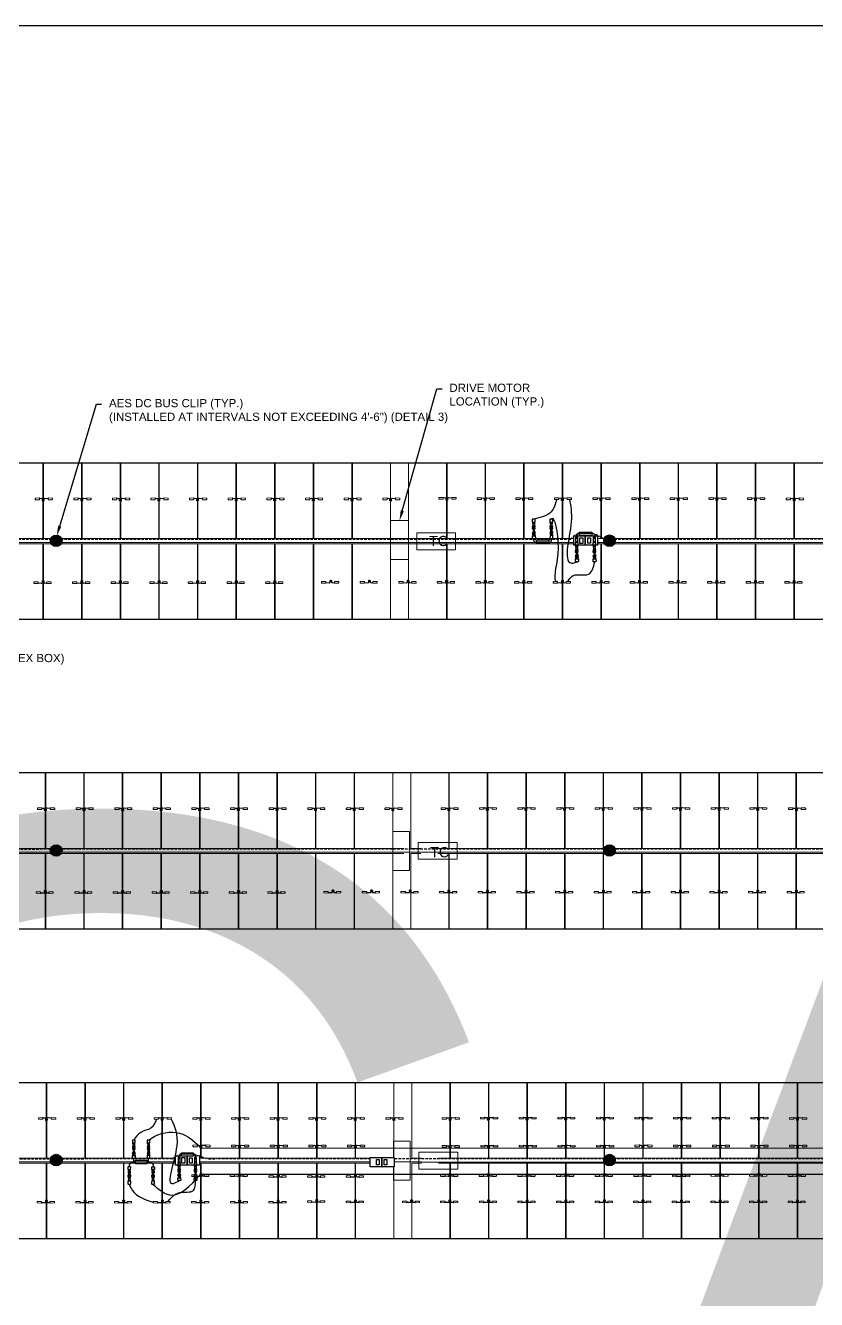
# Model space of a CAD drawing. Header units: feet. Extents: x -327 to 55127, y -2634 to 4121.
# Drawn here: x 92.7 to 169.9, y 70.6 to 194.9 of the extents above; entities that cross this region are included whole.
import ezdxf
from ezdxf import colors
from ezdxf.entities.mleader import LeaderData, LeaderLine
from ezdxf.enums import TextEntityAlignment as Align
from ezdxf.math import Vec2, Vec3

# ---------------------------------------------------------------- set-up
doc = ezdxf.new("R2018")
doc.units = ezdxf.units.FT
doc.header["$MEASUREMENT"] = 0
doc.set_wipeout_variables(frame=1)
doc.linetypes.add('ACAD-x100644055pbs01-civil$0${ Chain Double-Dash }', pattern=[0])
doc.linetypes.add('HIDDEN', pattern=[0.375, 0.25, -0.125])
for name, color, linetype in [('@2x40.5 Tracker LR5', 5, 'Continuous'), ('E-CABL-HARN-NEG', 3, 'Continuous'), ('E-HARN-COMP', 8, 'Continuous'), ('E-TRNK-CABL-NEG', 6, 'HIDDEN'), ('E-TRUNK-CABLE-POS', 6, 'HIDDEN'), ('E-WIRING DETAILS', 7, 'Continuous'), ('G-ANNO-TEXT', 1, 'Continuous'), ('G-TEXT', 7, 'Continuous'), ('PDF_Ediciones', 1, 'Continuous'), ('XREF', 7, 'Continuous')]:
    doc.layers.add(name, color=color, linetype=linetype)
for name, color, linetype, lineweight in [('E-MODULE', 253, 'Continuous', 0), ('E-TRACER-EQMPT', 252, 'Continuous', 0), ('E-TRACKER MOTOR', 252, 'Continuous', 0)]:
    doc.layers.add(name, color=color, linetype=linetype, lineweight=lineweight)
doc.styles.add('NEI-A', font='arial.ttf')
doc.styles.get("Standard").update_dxf_attribs({"font": 'arial.ttf'})

# ---------------------------------------------------------------- blocks, each defined once
blk = doc.blocks.new('CLIP')
blk.add_lwpolyline([(-0.09, 0.1), (0.05, 0.1), (0.05, -0.02), (-0.09, -0.02)], close=True)
at = {"layer": 'PDF_Ediciones', "lineweight": 0}
for points in [[(-0.9, -0.15, -0.414213), (-0.93, -0.12), (-0.93, -0.04, -0.414213), (-0.89, 0), (-0.53, 0, -0.414213), (-0.5, -0.04), (-0.5, -0.12, -0.414213), (-0.53, -0.17), (-0.9, -0.15)], [(0.71, -0.15, 0.414213), (0.75, -0.12), (0.75, -0.04, 0.414213), (0.72, 0), (0.35, 0, 0.414213), (0.32, -0.04), (0.32, -0.12, 0.414213), (0.35, -0.17), (0.71, -0.15)]]:
    blk.add_lwpolyline(points, format="xyb", dxfattribs=at)
at = {"layer": 'XREF', "flags": 128}
blk.add_lwpolyline([(-0.51, -0.1), (-0.18, -0.12, 0.486695), (-0.07, -0.03), (-0.07, 0.11, -0.78238), (0.02, 0.12), (0.02, -0.03, 0.37874), (0.16, -0.11), (0.33, -0.1)], format="xyb", dxfattribs=at)
blk = doc.blocks.new('AES Clamp')
h = blk.add_hatch(color=256)
h.dxf.hatch_style = 1
h.paths.add_polyline_path([(-0.56, 0, 1), (0.56, 0, 1)])
at = {"layer": 'E-WIRING DETAILS'}
blk.add_circle((0, 0), 0.564, dxfattribs=at)
blk = doc.blocks.new('A$C2C7A52CE')
at = {"layer": 'E-HARN-COMP'}
for p, q in [((-0.496, 0.086, 0.079), (-0.494, 0.085, 0.079)), ((-0.496, -0.086, 0.079), (-0.494, -0.085, 0.079))]:
    blk.add_line(p, q, dxfattribs=at)
for points, elevation in [([(-0.634, -0.1), (-0.636, -0.098), (-0.636, 0.098), (-0.634, 0.1), (-0.576, 0.1), (-0.573, 0.097), (-0.573, -0.097), (-0.576, -0.1), (-0.634, -0.1)], -0.033), ([(-0.634, 0.031), (-0.629, 0.031), (-0.629, 0.022), (-0.598, 0.022)], 0.079), ([(-0.573, 0.062), (-0.571, 0.06), (-0.515, 0.06), (-0.512, 0.062)], 0.015), ([(-0.509, -0.1), (-0.512, -0.097), (-0.512, 0.097), (-0.509, 0.1), (-0.496, 0.1), (-0.496, -0.1), (-0.509, -0.1)], -0.033), ([(-0.493, 0.097), (-0.493, 0.093), (-0.491, 0.089), (-0.389, 0.062), (-0.284, 0.075), (-0.281, 0.078), (-0.27, 0.078), (-0.27, -0.078), (-0.281, -0.078), (-0.284, -0.075), (-0.389, -0.062), (-0.491, -0.089), (-0.493, -0.097), (-0.493, 0.097)], -0.033), ([(-0.27, -0.078), (-0.267, -0.075), (-0.267, 0.075), (-0.27, 0.078)], -0.033), ([(-0.267, 0.069), (-0.263, 0.065), (-0.246, 0.065), (-0.246, 0.072), (-0.237, 0.072), (-0.237, 0.065), (-0.222, 0.065), (-0.218, 0.072), (-0.216, 0.072), (-0.212, 0.065), (-0.209, 0.065), (-0.204, 0.072), (-0.203, 0.072)], 0.079), ([(-0.003, -0.087), (-0.006, -0.091), (-0.033, -0.1), (-0.141, -0.1), (-0.198, -0.098), (-0.203, -0.095), (-0.203, 0.094), (-0.198, 0.098), (-0.141, 0.1), (-0.034, 0.1), (-0.006, 0.09), (-0.003, 0.087), (0, 0.059), (0, 0.002), (-0.002, -0.07), (-0.003, -0.087)], -0.024), ([(-0.634, -0.031), (-0.629, -0.031), (-0.629, -0.022), (-0.598, -0.022)], 0.079), ([(-0.573, -0.063), (-0.571, -0.06), (-0.515, -0.06), (-0.512, -0.063)], 0.015), ([(-0.267, -0.069), (-0.263, -0.065), (-0.246, -0.065), (-0.246, -0.072), (-0.237, -0.072), (-0.237, -0.065), (-0.229, -0.065), (-0.225, -0.073), (-0.223, -0.073), (-0.218, -0.065), (-0.215, -0.065), (-0.211, -0.073), (-0.209, -0.073), (-0.205, -0.065), (-0.203, -0.065)], -0.039)]:
    blk.add_lwpolyline(points, dxfattribs=dict(at, elevation=elevation))
for points in [[(-0.59, 0.018), (-0.426, 0.018)], [(-0.426, 0.018), (-0.426, -0.018)], [(-0.59, -0.018), (-0.426, -0.018)]]:
    blk.add_lwpolyline(points, dxfattribs=at)
blk = doc.blocks.new('A$C084F4888')
at = {"layer": 'E-HARN-COMP'}
for p, q in [((0.523, 0.021, 0.006), (0.415, 0.021, 0.006)), ((0.54, 0.017, 0.006), (0.568, 0.017, 0.006)), ((0.523, -0.021, 0.006), (0.415, -0.021, 0.006)), ((0.54, -0.017, 0.006), (0.568, -0.017, 0.006))]:
    blk.add_line(p, q, dxfattribs=at)
for points, elevation in [([(0.196, -0.096), (0.2, -0.092), (0.2, 0.092), (0.196, 0.097), (0.034, 0.098), (0.006, 0.089), (0.003, 0.086), (0.001, 0.071), (0, 0.031), (0, -0.01), (0.001, -0.072), (0.003, -0.086), (0.033, -0.098), (0.196, -0.096)], -0.011), ([(0.2, 0.068), (0.202, 0.064), (0.203, 0.062), (0.203, 0.056), (0.204, 0.056), (0.205, 0.062), (0.205, 0.064), (0.209, 0.072), (0.212, 0.072), (0.216, 0.064), (0.217, 0.056), (0.22, 0.056)], 0.053), ([(0.275, 0.077), (0.275, -0.077), (0.277, -0.074), (0.277, -0.063), (0.282, -0.059), (0.294, -0.059), (0.314, -0.052), (0.322, -0.052), (0.326, -0.054), (0.351, -0.097), (0.353, -0.098), (0.353, 0.098), (0.35, 0.096), (0.326, 0.054), (0.322, 0.052), (0.314, 0.052), (0.294, 0.059), (0.282, 0.059), (0.277, 0.063), (0.277, 0.074), (0.275, 0.077)], 0), ([(0.353, 0.086), (0.366, 0.086)], 0.004), ([(0.466, 0.063), (0.466, 0.065), (0.457, 0.073), (0.45, 0.076), (0.431, 0.076), (0.433, 0.07), (0.373, 0.07), (0.369, 0.075), (0.369, 0.096), (0.366, 0.098), (0.366, -0.098), (0.369, -0.096), (0.369, -0.075), (0.373, -0.07), (0.433, -0.07), (0.431, -0.076), (0.45, -0.076), (0.457, -0.073), (0.466, -0.065), (0.466, -0.063), (0.464, -0.062), (0.373, -0.059), (0.369, -0.055), (0.369, -0.044), (0.371, -0.042), (0.371, 0.042), (0.369, 0.044), (0.369, 0.055), (0.373, 0.059)], 0.027), ([(0.373, 0.059), (0.464, 0.062), (0.466, 0.063)], 0.027), ([(0.2, -0.067), (0.203, -0.072), (0.205, -0.072), (0.209, -0.064), (0.212, -0.064), (0.216, -0.072), (0.218, -0.072), (0.223, -0.064), (0.223, -0.062)], 0.006), ([(0.353, -0.086), (0.366, -0.086)], 0.004)]:
    blk.add_lwpolyline(points, dxfattribs=dict(at, elevation=elevation))
for points in [[(0.266, 0.077), (0.264, 0.074), (0.264, 0.067), (0.259, 0.062), (0.252, 0.062), (0.252, 0.064), (0.227, 0.064), (0.227, 0.062), (0.226, 0.062), (0.222, 0.062), (0.22, 0.06), (0.22, 0.05), (0.221, 0.047), (0.223, 0.045), (0.226, 0.044), (0.26, 0.044), (0.263, 0.045), (0.264, 0.048), (0.264, 0.067)], [(0.371, 0.037), (0.38, 0.037)], [(0.38, -0.042), (0.38, 0.042), (0.381, 0.041), (0.381, -0.041), (0.38, -0.042)], [(0.382, 0.035), (0.385, 0.034), (0.385, -0.034), (0.382, -0.035), (0.382, 0.035), (0.381, 0.039)], [(0.385, 0.029), (0.392, 0.029)], [(0.397, 0.039), (0.396, 0.035), (0.392, 0.034), (0.392, -0.034), (0.396, -0.035), (0.396, 0.035)], [(0.398, 0.042), (0.397, 0.041), (0.397, -0.041), (0.398, -0.042), (0.398, 0.042)], [(0.398, 0.037), (0.403, 0.037)], [(0.403, 0.042), (0.406, 0.041), (0.41, 0.038), (0.41, 0.034), (0.414, 0.032), (0.573, 0.032), (0.574, 0.031), (0.575, 0.024), (0.575, -0.024), (0.575, -0.03), (0.573, -0.032), (0.414, -0.032), (0.41, -0.038), (0.406, -0.041), (0.405, -0.042), (0.403, -0.042), (0.403, 0.042)], [(0.537, 0.024), (0.538, 0.022), (0.538, -0.022), (0.537, -0.024), (0.537, 0.024)], [(0.575, 0.024), (0.57, 0.019), (0.57, -0.019), (0.575, -0.024)], [(0.266, -0.077), (0.264, -0.074), (0.264, -0.067), (0.259, -0.062), (0.252, -0.062), (0.252, -0.064), (0.227, -0.064), (0.227, -0.062), (0.226, -0.062), (0.222, -0.062), (0.22, -0.06), (0.22, -0.05), (0.221, -0.047), (0.223, -0.045), (0.226, -0.044), (0.26, -0.044), (0.263, -0.045), (0.264, -0.048), (0.264, -0.067)], [(0.371, -0.037), (0.38, -0.037)], [(0.381, -0.039), (0.382, -0.035)], [(0.385, -0.029), (0.392, -0.029)], [(0.396, -0.035), (0.397, -0.039)], [(0.398, -0.037), (0.403, -0.037)]]:
    blk.add_lwpolyline(points, dxfattribs=at)
at = {"layer": 'E-HARN-COMP', "elevation": 0.063}
blk.add_lwpolyline([(0.351, 0.024), (0.299, 0.024), (0.299, -0.024), (0.351, -0.024)], close=True, dxfattribs=at)
at = {"layer": 'E-HARN-COMP'}
blk.add_circle((0.318, 0, 0.052), 0.0136, dxfattribs=at)
blk = doc.blocks.new('drop')
at = {"layer": 'E-HARN-COMP'}
blk.add_line((-0.9, 0.35), (0.9, 0.35), dxfattribs=at)
for points in [[(-0.9, 0.41, 0.38464), (-1.28, 0.11), (-1.28, -0.18)], [(0.89, 0.41, -0.38464), (1.27, 0.11), (1.27, -0.18)]]:
    blk.add_lwpolyline(points, format="xyb", dxfattribs=at)
blk.add_lwpolyline([(-0.9, 0.54), (0.9, 0.54), (0.9, 0), (-0.9, 0)], close=True, dxfattribs=at)
blk = doc.blocks.new('Fuse Base')
blk.add_wipeout([(-1.12, 0.46), (1.21, 0.47), (1.21, -0.46), (-1.12, -0.46)])
at = {"layer": 'E-HARN-COMP'}
for points in [[(-1.12, 0.46), (0, 0.46), (0, -0.46), (-1.12, -0.46)], [(-0.52, 0.27), (-0.23, 0.27), (-0.23, -0.27), (-0.52, -0.27)], [(0, 0.46), (1.21, 0.47), (1.21, -0.46), (0, -0.46)], [(0.25, 0.26), (0.51, 0.26), (0.51, -0.26), (0.25, -0.26)]]:
    blk.add_lwpolyline(points, close=True, dxfattribs=at)
blk = doc.blocks.new('E-100-18')
for points in [[(-0.0625, -0.15625), (0.0625, -0.15625), (0.0625, 0.15625), (-0.0625, 0.15625), (-0.0625, -0.15625)], [(-0.0625, 0.09375), (0.0625, 0.09375)], [(-0.0625, -0.09375), (0.0625, -0.09375)]]:
    blk.add_lwpolyline(points)
blk = doc.blocks.new('sub-title')
at = {"color": 153, "lineweight": 30, "flags": 106}
blk.add_attdef('SUB_TITLE', text='', height=0.1875, dxfattribs=at).set_placement((0, 0.1875), align=Align.MIDDLE_CENTER)
blk = doc.blocks.new('*U38')
at = {"layer": 'Defpoints'}
blk.add_lwpolyline([(0, 23.011), (26.909, 23.011), (26.909, 0), (0, 0)], close=True, dxfattribs=at)

msp = doc.modelspace()

# ---------------------------------------------------------------- linework, layer by layer
at = {"layer": '@2x40.5 Tracker LR5'}
for points in [[(213.42, 152.26), (213.42, 136.96), (41.19, 136.96), (41.19, 152.26)], [(213.64, 122.02), (213.64, 106.72), (41.41, 106.72), (41.41, 122.02)], [(213.76, 91.78), (213.76, 76.49), (41.53, 76.49), (41.53, 91.78)]]:
    msp.add_lwpolyline(points, close=True, dxfattribs=at)
at = {"layer": 'E-CABL-HARN-NEG'}
msp.add_line((212.75, 85.39, 0.11), (109.87, 85.33, 0.04), dxfattribs=at)
at = {"layer": 'E-CABL-HARN-NEG', "elevation": 0.04}
msp.add_lwpolyline([(212.7, 82.59), (212.7, 82.79), (109.81, 82.79)], dxfattribs=at)
at = {"layer": 'E-CABL-HARN-NEG'}
for points, end_tangent in [([(144.55, 148.68), (144.03, 147.47, 0.01), (142.33, 146.76, -0.04)], (0.55098, -0.834518)), ([(145.81, 148.68), (145.97, 146.48, -0.01), (146.18, 142.47, -0.03), (146.58, 142.6, -0.04)], (0.15531, 0.987866)), ([(145.64, 140.66), (146.18, 141.25, -0.04), (147.67, 141.38, -0.07), (148.27, 142.59, -0.09)], (-0.031277, 0.999511)), ([(105.5, 88.19), (104.96, 87.31, 0.03), (103.97, 86.9, 0.01), (103.29, 86.14, 0.01)], (0.55098, -0.834518)), ([(106.95, 88.19), (107.48, 85.59, -0.01), (107.16, 81.92, -0.03), (107.74, 82.2, -0.04)], (0.15531, 0.987866)), ([(106.63, 80.16), (107.76, 81.03, -0.03), (109.11, 81.23, -0.07), (109.31, 82.19, -0.08)], (-0.031277, 0.999511)), ([(102.85, 81.84, -0.03), (103.14, 81.24, 0.06), (105.17, 80.09)], (-0.057691, -0.998335))]:
    msp.add_spline(points, degree=3, dxfattribs=dict(at, end_tangent=end_tangent))
msp.add_open_spline([(144.03, 146.76, -0.04), (144.32, 147.26, 0.22), (145.15, 142.93), (144.13, 141.39, 0.15), (144.48, 140.66)], degree=3, knots=[0, 0, 0, 0, 3.274502, 7.384331, 7.384331, 7.384331, 7.384331], dxfattribs=at)
for points in [[(104.73, 86.14, 0.01), (105.33, 86.52, 0.02), (108.08, 86.72, 0.02), (109.87, 85.33, 0.04)], [(105.16, 81.84, 0.1), (106.73, 80.8), (109.81, 82.79, 0.04)]]:
    msp.add_spline(points, degree=3, dxfattribs=at)
at = {"layer": 'E-HARN-COMP'}
for points, elevation in [([(103.45, 83.95, 0.344289), (102.85, 83.74), (102.85, 83.54)], 0.21), ([(103.45, 84, -0.38464), (103.29, 84.12), (103.29, 84.36)], -0.1), ([(104.57, 83.95, -0.344289), (105.17, 83.75), (105.17, 83.54)], 0.1)]:
    msp.add_lwpolyline(points, format="xyb", dxfattribs=dict(at, elevation=elevation))
msp.add_lwpolyline([(104.57, 83.83), (103.45, 83.83), (103.45, 84.17), (104.57, 84.17)], close=True, dxfattribs=at)
msp.add_lwpolyline([(104.57, 84, 0.38464), (104.73, 84.12), (104.73, 84.36)], format="xyb", dxfattribs=at)
at = {"layer": 'E-MODULE'}
for points in [[(90.7, 152.26), (90.7, 144.85), (94.41, 144.85), (94.41, 152.26), (90.7, 152.26)], [(94.47, 152.26), (94.47, 144.85), (98.18, 144.85), (98.18, 152.26), (94.47, 152.26)], [(98.24, 152.26), (98.24, 144.85), (101.95, 144.85), (101.95, 152.26), (98.24, 152.26)], [(102.01, 152.26), (102.01, 144.85), (105.72, 144.85), (105.72, 152.26), (102.01, 152.26)], [(105.78, 152.26), (105.78, 144.85), (109.49, 144.85), (109.49, 152.26), (105.78, 152.26)], [(109.55, 152.26), (109.55, 144.85), (113.26, 144.85), (113.26, 152.26), (109.55, 152.26)], [(113.32, 152.26), (113.32, 144.85), (117.03, 144.85), (117.03, 152.26), (113.32, 152.26)], [(117.09, 152.26), (117.09, 144.85), (120.8, 144.85), (120.8, 152.26), (117.09, 152.26)], [(120.86, 152.26), (120.86, 144.85), (124.57, 144.85), (124.57, 152.26), (120.86, 152.26)], [(130.09, 152.26), (130.09, 144.85), (131.16, 144.85)], [(132.8, 144.85), (133.8, 144.85), (133.8, 152.26), (130.09, 152.26)], [(133.86, 152.26), (133.86, 144.85), (137.57, 144.85), (137.57, 152.26), (133.86, 152.26)], [(137.61, 152.26), (137.61, 144.85), (141.33, 144.85), (141.33, 152.26), (137.61, 152.26)], [(141.38, 152.26), (141.38, 144.85), (145.1, 144.85), (145.1, 152.26), (141.38, 152.26)], [(145.15, 152.26), (145.15, 144.85), (148.86, 144.85), (148.86, 152.26), (145.15, 152.26)], [(148.92, 152.26), (148.92, 144.85), (152.63, 144.85), (152.63, 152.26), (148.92, 152.26)], [(152.69, 152.26), (152.69, 144.85), (156.4, 144.85), (156.4, 152.26), (152.69, 152.26)], [(156.46, 152.26), (156.46, 144.85), (160.17, 144.85), (160.17, 152.26), (156.46, 152.26)], [(160.23, 152.26), (160.23, 144.85), (163.94, 144.85), (163.94, 152.26), (160.23, 152.26)], [(163.98, 152.26), (163.98, 144.85), (167.69, 144.85), (167.69, 152.26), (163.98, 152.26)], [(167.75, 152.26), (167.75, 144.85), (171.46, 144.85), (171.46, 152.26), (167.75, 152.26)], [(90.7, 144.36), (90.7, 136.96), (94.41, 136.96), (94.41, 144.36), (90.7, 144.36)], [(94.47, 144.36), (94.47, 136.96), (98.18, 136.96), (98.18, 144.36), (94.47, 144.36)], [(98.24, 144.36), (98.24, 136.96), (101.95, 136.96), (101.95, 144.36), (98.24, 144.36)], [(102.01, 144.36), (102.01, 136.96), (105.72, 136.96), (105.72, 144.36), (102.01, 144.36)], [(105.78, 144.36), (105.78, 136.96), (109.49, 136.96), (109.49, 144.36), (105.78, 144.36)], [(109.55, 144.36), (109.55, 136.96), (113.26, 136.96), (113.26, 144.36), (109.55, 144.36)], [(113.32, 144.36), (113.32, 136.96), (117.03, 136.96), (117.03, 144.36), (113.32, 144.36)], [(117.09, 144.36), (117.09, 136.96), (120.8, 136.96), (120.8, 144.36), (117.09, 144.36)], [(120.86, 144.36), (120.86, 136.96), (124.57, 136.96), (124.57, 144.36), (120.86, 144.36)], [(130.09, 144.36), (130.09, 136.96), (133.8, 136.96), (133.8, 144.36), (132.8, 144.36)], [(131.16, 144.36), (130.09, 144.36)], [(133.86, 144.36), (133.86, 136.96), (137.57, 136.96), (137.57, 144.36), (133.86, 144.36)], [(137.61, 144.36), (137.61, 136.96), (141.33, 136.96), (141.33, 144.36), (137.61, 144.36)], [(141.38, 144.36), (141.38, 136.96), (145.1, 136.96), (145.1, 144.36), (141.38, 144.36)], [(145.15, 144.36), (145.15, 136.96), (148.86, 136.96), (148.86, 144.36), (145.15, 144.36)], [(148.92, 144.36), (148.92, 136.96), (152.63, 136.96), (152.63, 144.36), (148.92, 144.36)], [(152.69, 144.36), (152.69, 136.96), (156.4, 136.96), (156.4, 144.36), (152.69, 144.36)], [(156.46, 144.36), (156.46, 136.96), (160.17, 136.96), (160.17, 144.36), (156.46, 144.36)], [(160.23, 144.36), (160.23, 136.96), (163.94, 136.96), (163.94, 144.36), (160.23, 144.36)], [(163.98, 144.36), (163.98, 136.96), (167.69, 136.96), (167.69, 144.36), (163.98, 144.36)], [(167.75, 144.36), (167.75, 136.96), (171.46, 136.96), (171.46, 144.36), (167.75, 144.36)], [(90.92, 122.02), (90.92, 114.61), (94.63, 114.61), (94.63, 122.02), (90.92, 122.02)], [(94.69, 122.02), (94.69, 114.61), (98.4, 114.61), (98.4, 122.02), (94.69, 122.02)], [(98.46, 122.02), (98.46, 114.61), (102.17, 114.61), (102.17, 122.02), (98.46, 122.02)], [(102.23, 122.02), (102.23, 114.61), (105.94, 114.61), (105.94, 122.02), (102.23, 122.02)], [(106, 122.02), (106, 114.61), (109.71, 114.61), (109.71, 122.02), (106, 122.02)], [(109.77, 122.02), (109.77, 114.61), (113.48, 114.61), (113.48, 122.02), (109.77, 122.02)], [(113.54, 122.02), (113.54, 114.61), (117.25, 114.61), (117.25, 122.02), (113.54, 122.02)], [(117.31, 122.02), (117.31, 114.61), (121.02, 114.61), (121.02, 122.02), (117.31, 122.02)], [(121.07, 122.02), (121.07, 114.61), (124.79, 114.61), (124.79, 122.02), (121.07, 122.02)], [(124.84, 122.02), (124.84, 114.61), (128.56, 114.61), (128.56, 122.02), (124.84, 122.02)], [(130.31, 122.02), (130.31, 114.61), (131.3, 114.61)], [(132.95, 114.61), (134.02, 114.61), (134.02, 122.02), (130.31, 122.02)], [(134.08, 122.02), (134.08, 114.61), (137.79, 114.61), (137.79, 122.02), (134.08, 122.02)], [(137.83, 122.02), (137.83, 114.61), (141.54, 114.61), (141.54, 122.02), (137.83, 122.02)], [(141.6, 122.02), (141.6, 114.61), (145.31, 114.61), (145.31, 122.02), (141.6, 122.02)], [(145.37, 122.02), (145.37, 114.61), (149.08, 114.61), (149.08, 122.02), (145.37, 122.02)], [(149.14, 122.02), (149.14, 114.61), (152.85, 114.61), (152.85, 122.02), (149.14, 122.02)], [(152.91, 122.02), (152.91, 114.61), (156.62, 114.61), (156.62, 122.02), (152.91, 122.02)], [(156.68, 122.02), (156.68, 114.61), (160.39, 114.61), (160.39, 122.02), (156.68, 122.02)], [(160.45, 122.02), (160.45, 114.61), (164.16, 114.61), (164.16, 122.02), (160.45, 122.02)], [(164.2, 122.02), (164.2, 114.61), (167.91, 114.61), (167.91, 122.02), (164.2, 122.02)], [(167.97, 122.02), (167.97, 114.61), (171.68, 114.61), (171.68, 122.02), (167.97, 122.02)], [(90.92, 114.12), (90.92, 106.72), (94.63, 106.72), (94.63, 114.12), (90.92, 114.12)], [(94.69, 114.12), (94.69, 106.72), (98.4, 106.72), (98.4, 114.12), (94.69, 114.12)], [(98.46, 114.12), (98.46, 106.72), (102.17, 106.72), (102.17, 114.12), (98.46, 114.12)], [(102.23, 114.12), (102.23, 106.72), (105.94, 106.72), (105.94, 114.12), (102.23, 114.12)], [(106, 114.12), (106, 106.72), (109.71, 106.72), (109.71, 114.12), (106, 114.12)], [(109.77, 114.12), (109.77, 106.72), (113.48, 106.72), (113.48, 114.12), (109.77, 114.12)], [(113.54, 114.12), (113.54, 106.72), (117.25, 106.72), (117.25, 114.12), (113.54, 114.12)], [(117.31, 114.12), (117.31, 106.72), (121.02, 106.72), (121.02, 114.12), (117.31, 114.12)], [(121.07, 114.12), (121.07, 106.72), (124.79, 106.72), (124.79, 114.12), (121.07, 114.12)], [(124.84, 114.12), (124.84, 106.72), (128.56, 106.72), (128.56, 114.12), (124.84, 114.12)], [(130.31, 114.12), (130.31, 106.72), (134.02, 106.72), (134.02, 114.12), (132.95, 114.12)], [(131.3, 114.12), (130.31, 114.12)], [(134.08, 114.12), (134.08, 106.72), (137.79, 106.72), (137.79, 114.12), (134.08, 114.12)], [(137.83, 114.12), (137.83, 106.72), (141.54, 106.72), (141.54, 114.12), (137.83, 114.12)], [(141.6, 114.12), (141.6, 106.72), (145.31, 106.72), (145.31, 114.12), (141.6, 114.12)], [(145.37, 114.12), (145.37, 106.72), (149.08, 106.72), (149.08, 114.12), (145.37, 114.12)], [(149.14, 114.12), (149.14, 106.72), (152.85, 106.72), (152.85, 114.12), (149.14, 114.12)], [(152.91, 114.12), (152.91, 106.72), (156.62, 106.72), (156.62, 114.12), (152.91, 114.12)], [(156.68, 114.12), (156.68, 106.72), (160.39, 106.72), (160.39, 114.12), (156.68, 114.12)], [(160.45, 114.12), (160.45, 106.72), (164.16, 106.72), (164.16, 114.12), (160.45, 114.12)], [(164.2, 114.12), (164.2, 106.72), (167.91, 106.72), (167.91, 114.12), (164.2, 114.12)], [(167.97, 114.12), (167.97, 106.72), (171.68, 106.72), (171.68, 114.12), (167.97, 114.12)], [(91.02, 91.78), (91.02, 84.38), (94.73, 84.38), (94.73, 91.78), (91.02, 91.78)], [(94.79, 91.78), (94.79, 84.38), (98.5, 84.38), (98.5, 91.78), (94.79, 91.78)], [(98.56, 91.78), (98.56, 84.38), (102.27, 84.38), (102.27, 91.78), (98.56, 91.78)], [(102.33, 91.78), (102.33, 84.38), (106.04, 84.38), (106.04, 91.78), (102.33, 91.78)], [(106.1, 91.78), (106.1, 84.38), (109.81, 84.38), (109.81, 91.78), (106.1, 91.78)], [(109.87, 91.78), (109.87, 84.38), (113.58, 84.38), (113.58, 91.78), (109.87, 91.78)], [(113.64, 91.78), (113.64, 84.38), (117.35, 84.38), (117.35, 91.78), (113.64, 91.78)], [(117.4, 91.78), (117.4, 84.38), (121.12, 84.38), (121.12, 91.78), (117.4, 91.78)], [(121.17, 91.78), (121.17, 84.38), (124.89, 84.38), (124.89, 91.78), (121.17, 91.78)], [(124.94, 91.78), (124.94, 84.38), (128.65, 84.38), (128.65, 91.78), (124.94, 91.78)], [(130.41, 91.78), (130.41, 84.38), (131.37, 84.38)], [(133.02, 84.38), (134.12, 84.38), (134.12, 91.78), (130.41, 91.78)], [(134.18, 91.78), (134.18, 84.38), (137.89, 84.38), (137.89, 91.78), (134.18, 91.78)], [(137.93, 91.78), (137.93, 84.38), (141.64, 84.38), (141.64, 91.78), (137.93, 91.78)], [(141.7, 91.78), (141.7, 84.38), (145.41, 84.38), (145.41, 91.78), (141.7, 91.78)], [(145.47, 91.78), (145.47, 84.38), (149.18, 84.38), (149.18, 91.78), (145.47, 91.78)], [(149.24, 91.78), (149.24, 84.38), (152.95, 84.38), (152.95, 91.78), (149.24, 91.78)], [(153.01, 91.78), (153.01, 84.38), (156.72, 84.38), (156.72, 91.78), (153.01, 91.78)], [(156.78, 91.78), (156.78, 84.38), (160.49, 84.38), (160.49, 91.78), (156.78, 91.78)], [(160.55, 91.78), (160.55, 84.38), (164.26, 84.38), (164.26, 91.78), (160.55, 91.78)], [(164.32, 91.78), (164.32, 84.38), (168.03, 84.38), (168.03, 91.78), (164.32, 91.78)], [(168.09, 91.78), (168.09, 84.38), (171.8, 84.38), (171.8, 91.78), (168.09, 91.78)], [(91.02, 83.89), (91.02, 76.49), (94.73, 76.49), (94.73, 83.89), (91.02, 83.89)], [(94.79, 83.89), (94.79, 76.49), (98.5, 76.49), (98.5, 83.89), (94.79, 83.89)], [(98.56, 83.89), (98.56, 76.49), (102.27, 76.49), (102.27, 83.89), (98.56, 83.89)], [(102.33, 83.89), (102.33, 76.49), (106.04, 76.49), (106.04, 83.89), (102.33, 83.89)], [(106.1, 83.89), (106.1, 76.49), (109.81, 76.49), (109.81, 83.89), (106.1, 83.89)], [(109.87, 83.89), (109.87, 76.49), (113.58, 76.49), (113.58, 83.89), (109.87, 83.89)], [(113.64, 83.89), (113.64, 76.49), (117.35, 76.49), (117.35, 83.89), (113.64, 83.89)], [(117.4, 83.89), (117.4, 76.49), (121.12, 76.49), (121.12, 83.89), (117.4, 83.89)], [(121.17, 83.89), (121.17, 76.49), (124.89, 76.49), (124.89, 83.89), (121.17, 83.89)], [(124.94, 83.89), (124.94, 76.49), (128.65, 76.49), (128.65, 83.89), (124.94, 83.89)], [(130.41, 83.89), (130.41, 76.49), (134.12, 76.49), (134.12, 83.89), (133.02, 83.89)], [(131.37, 83.89), (130.41, 83.89)], [(134.18, 83.89), (134.18, 76.49), (137.89, 76.49), (137.89, 83.89), (134.18, 83.89)], [(137.93, 83.89), (137.93, 76.49), (141.64, 76.49), (141.64, 83.89), (137.93, 83.89)], [(141.7, 83.89), (141.7, 76.49), (145.41, 76.49), (145.41, 83.89), (141.7, 83.89)], [(145.47, 83.89), (145.47, 76.49), (149.18, 76.49), (149.18, 83.89), (145.47, 83.89)], [(149.24, 83.89), (149.24, 76.49), (152.95, 76.49), (152.95, 83.89), (149.24, 83.89)], [(153.01, 83.89), (153.01, 76.49), (156.72, 76.49), (156.72, 83.89), (153.01, 83.89)], [(156.78, 83.89), (156.78, 76.49), (160.49, 76.49), (160.49, 83.89), (156.78, 83.89)], [(160.55, 83.89), (160.55, 76.49), (164.26, 76.49), (164.26, 83.89), (160.55, 83.89)], [(164.32, 83.89), (164.32, 76.49), (168.03, 76.49), (168.03, 83.89), (164.32, 83.89)], [(168.09, 83.89), (168.09, 76.49), (171.8, 76.49), (171.8, 83.89), (168.09, 83.89)]]:
    msp.add_lwpolyline(points, dxfattribs=at)
for points in [[(127.31, 144.85), (128.34, 144.85), (128.34, 152.26), (124.63, 152.26), (124.63, 144.85)], [(127.31, 144.36), (124.63, 144.36), (124.63, 136.96), (128.34, 136.96), (128.34, 144.36)]]:
    msp.add_lwpolyline(points, close=True, dxfattribs=at)
at = {"layer": 'E-TRACER-EQMPT'}
for points in [[(213.42, 144.85), (41.21, 144.85), (41.21, 144.36), (213.42, 144.36)], [(131.16, 144.85), (131.07, 144.85)], [(131.07, 144.36), (135.92, 144.36)], [(135.92, 144.85), (132.8, 144.85)], [(137.55, 144.36), (213.42, 144.36), (213.42, 144.85), (137.55, 144.85)], [(129.65, 114.61), (41.43, 114.61), (41.43, 114.12), (129.65, 114.12)], [(136.14, 114.61), (132.95, 114.61)], [(137.77, 114.12), (213.64, 114.12), (213.64, 114.61), (137.77, 114.61)], [(132.95, 114.12), (136.14, 114.12)], [(128.63, 84.38), (41.53, 84.38), (41.53, 83.89), (128.63, 83.89)], [(136.24, 84.38), (133.02, 84.38)], [(133.02, 83.89), (136.24, 83.89)], [(137.89, 83.89), (213.76, 83.89), (213.76, 84.38), (137.89, 84.38)]]:
    msp.add_lwpolyline(points, dxfattribs=at)
at = {"layer": 'E-TRACKER MOTOR'}
for points in [[(130.09, 146.61), (130.09, 142.82), (128.34, 142.82), (128.34, 146.61)], [(134.69, 143.76), (130.91, 143.76), (130.91, 145.41), (134.69, 145.41)], [(130.2, 116.26), (130.2, 112.47), (128.56, 112.47), (128.56, 116.26)], [(134.84, 113.55), (131.05, 113.55), (131.05, 115.19), (134.84, 115.19)], [(130.27, 86.03), (130.27, 82.24), (128.63, 82.24), (128.63, 86.03)], [(134.91, 83.31), (131.12, 83.31), (131.12, 84.96), (134.91, 84.96)]]:
    msp.add_lwpolyline(points, close=True, dxfattribs=at)
at = {"layer": 'E-TRNK-CABL-NEG', "linetype": 'ACAD-x100644055pbs01-civil$0${ Chain Double-Dash }'}
for p, q in [((213.42, 144.42), (29.66, 144.5, -0.1)), ((213.65, 114.18), (41.11, 114.26, -0.1)), ((213.75, 83.95), (41.21, 84.03, -0.1))]:
    msp.add_line(p, q, dxfattribs=at)
at = {"layer": 'E-TRUNK-CABLE-POS'}
for p, q in [((145.9, 144.78, -0.04), (47.45, 144.75, -0.09)), ((213.42, 144.8), (149.45, 144.78, -0.03)), ((176.5, 114.55, -0.02), (81.23, 114.52, -0.08)), ((107.04, 84.3, -0.06), (41.21, 84.28, -0.1)), ((213.75, 84.33), (111.31, 84.3, -0.06))]:
    msp.add_line(p, q, dxfattribs=at)

# ---------------------------------------------------------------- block references
at = {"layer": 'E-CABL-HARN-NEG', "xscale": 0.675, "yscale": 0.675, "zscale": 0.675, "rotation": 180}
msp.add_blockref('drop', (143.19, 144.73), dxfattribs=at)
at = {"layer": 'E-HARN-COMP'}
for name, p, xscale, yscale, zscale, rotation in [('A$C2C7A52CE', (142.32, 146.76, -0.01), -1.481035343229667, 1.481035343229667, 1.481035343229667, 270), ('A$C2C7A52CE', (144.03, 146.76, -0.01), -1.481035343229667, 1.481035343229667, 1.481035343229667, 270), ('A$C084F4888', (142.33, 144.84), -1.481035343229667, 1.481035343229667, 1.481035343229667, 270), ('A$C084F4888', (144.05, 144.85), 1.481035343229667, 1.481035343229667, 1.481035343229667, 89.99999999999999), ('A$C084F4888', (146.53, 142.6, -0.03), -1.481035343229667, 1.481035343229667, 1.481035343229667, 270), ('A$C084F4888', (148.25, 142.59, -0.07), -1.481035343229667, 1.481035343229667, 1.481035343229667, 270), ('A$C2C7A52CE', (103.29, 86.14, 0.04), -1.371329021508951, 1.371329021508951, 1.371329021508951, 270), ('A$C2C7A52CE', (104.73, 86.14, 0.04), -1.371329021508951, 1.371329021508951, 1.371329021508951, 270), ('A$C084F4888', (103.29, 84.36, -0.1), -1.371329021508951, 1.371329021508951, 1.371329021508951, 270), ('A$C084F4888', (104.73, 84.36), 1.371329021508951, 1.371329021508951, 1.371329021508951, 89.99999999999999), ('A$C084F4888', (102.85, 83.54, 0.21), 1.371329021508951, 1.371329021508951, 1.371329021508951, 270.005111451496), ('A$C084F4888', (105.17, 83.54, 0.1), -1.371329021508951, 1.371329021508951, 1.371329021508951, 90.00511145149599), ('A$C2C7A52CE', (102.85, 81.84, 0.01), -1.371329021508951, 1.371329021508951, 1.371329021508951, 90), ('A$C2C7A52CE', (105.17, 81.84, 0.14), -1.371329021508951, 1.371329021508951, 1.371329021508951, 90), ('A$C084F4888', (107.73, 82.2, -0.03), -1.371329021508951, 1.371329021508951, 1.371329021508951, 270), ('A$C084F4888', (109.32, 82.19, -0.07), -1.371329021508951, 1.371329021508951, 1.371329021508951, 270)]:
    msp.add_blockref(name, p, dxfattribs=dict(at, xscale=xscale, yscale=yscale, zscale=zscale, rotation=rotation))
at = {"layer": 'XREF', "rotation": 180}
for p in [(94.42, 148.65), (98.19, 148.65), (101.96, 148.65), (105.71, 148.65), (109.48, 148.65), (113.25, 148.65), (117.02, 148.65), (120.79, 148.65), (124.56, 148.65), (128.33, 148.65), (133.81, 148.71), (137.55, 148.68), (141.31, 148.68), (145.09, 148.68), (148.85, 148.68), (152.63, 148.68), (156.39, 148.68), (160.17, 148.68), (163.93, 148.68), (167.71, 148.65), (94.64, 118.41), (98.41, 118.41), (102.18, 118.41), (105.93, 118.41), (109.7, 118.41), (113.47, 118.41), (117.24, 118.41), (121.01, 118.41), (124.78, 118.41), (128.55, 118.41), (134.02, 118.41), (137.77, 118.44), (141.53, 118.44), (145.31, 118.44), (149.07, 118.44), (152.85, 118.44), (156.61, 118.44), (160.39, 118.44), (164.15, 118.44), (167.93, 118.41), (94.74, 88.18), (98.51, 88.18), (102.28, 88.18), (106.03, 88.18), (109.8, 88.18), (113.57, 88.18), (117.34, 88.18), (121.11, 88.18), (124.88, 88.18), (128.65, 88.18), (134.14, 88.18), (137.87, 88.21), (141.64, 88.21), (145.41, 88.21), (149.18, 88.21), (152.95, 88.21), (156.72, 88.21), (160.49, 88.21), (164.25, 88.21), (168.03, 88.18), (109.81, 85.5, 0.07), (113.58, 85.49, 0.1), (117.36, 85.49, 0.1), (121.12, 85.49, 0.1), (124.89, 85.49, 0.1), (134.13, 85.45, 0.09), (137.89, 85.47, 0.09), (141.65, 85.47, 0.09), (145.42, 85.48, 0.09), (149.19, 85.48, 0.09), (152.95, 85.5, 0.07), (156.72, 85.49, 0.1), (160.5, 85.49, 0.1), (164.26, 85.49, 0.1), (168.04, 85.49, 0.1)]:
    msp.add_blockref('CLIP', p, dxfattribs=at)
at = {"layer": 'XREF'}
for name, p in [('AES Clamp', (95.72, 144.64)), ('AES Clamp', (149.71, 144.65)), ('CLIP', (94.46, 140.63)), ('CLIP', (98.24, 140.63)), ('CLIP', (102, 140.63)), ('CLIP', (105.78, 140.63)), ('CLIP', (109.54, 140.63)), ('CLIP', (113.32, 140.63)), ('CLIP', (117.08, 140.63)), ('CLIP', (122.54, 140.66)), ('CLIP', (126.3, 140.66)), ('CLIP', (130.08, 140.66)), ('CLIP', (133.84, 140.66)), ('CLIP', (137.61, 140.66)), ('CLIP', (141.38, 140.66)), ('CLIP', (145.15, 140.66)), ('CLIP', (148.92, 140.66)), ('CLIP', (152.67, 140.66)), ('CLIP', (156.44, 140.66)), ('CLIP', (160.21, 140.66)), ('CLIP', (163.98, 140.66)), ('CLIP', (167.75, 140.66)), ('AES Clamp', (95.72, 114.41)), ('AES Clamp', (149.71, 114.41)), ('CLIP', (94.68, 110.39)), ('CLIP', (98.46, 110.39)), ('CLIP', (102.22, 110.39)), ('CLIP', (106, 110.39)), ('CLIP', (109.76, 110.39)), ('CLIP', (113.54, 110.39)), ('CLIP', (117.3, 110.39)), ('CLIP', (122.75, 110.42)), ('CLIP', (126.52, 110.42)), ('CLIP', (130.29, 110.42)), ('CLIP', (134.06, 110.42)), ('CLIP', (137.83, 110.42)), ('CLIP', (141.6, 110.42)), ('CLIP', (145.37, 110.42)), ('CLIP', (149.14, 110.42)), ('CLIP', (152.89, 110.42)), ('CLIP', (156.66, 110.42)), ('CLIP', (160.43, 110.42)), ('CLIP', (164.2, 110.42)), ('CLIP', (167.97, 110.42)), ('AES Clamp', (95.72, 84.19)), ('AES Clamp', (149.71, 84.19)), ('CLIP', (109.87, 82.75)), ('CLIP', (113.63, 82.75, 0.1)), ('CLIP', (117.41, 82.67, 0.1)), ('CLIP', (121.18, 82.67, 0.1)), ('CLIP', (124.95, 82.67, 0.1)), ('CLIP', (134.16, 82.75, 0.1)), ('CLIP', (137.93, 82.75, 0.1)), ('CLIP', (141.7, 82.75, 0.1)), ('CLIP', (145.47, 82.75, 0.1)), ('CLIP', (149.24, 82.75, 0.1)), ('CLIP', (153.01, 82.75, 0.1)), ('CLIP', (156.79, 82.73, 0.01)), ('CLIP', (160.54, 82.77, 0.01)), ('CLIP', (164.32, 82.77, 0.01)), ('CLIP', (168.09, 82.75, -0.02)), ('CLIP', (94.79, 80.16)), ('CLIP', (98.56, 80.16)), ('CLIP', (102.32, 80.16)), ('CLIP', (106.1, 80.16)), ('CLIP', (109.86, 80.16)), ('CLIP', (113.64, 80.16)), ('CLIP', (117.4, 80.16)), ('CLIP', (121.17, 80.22)), ('CLIP', (124.94, 80.19)), ('CLIP', (130.43, 80.19)), ('CLIP', (134.16, 80.19)), ('CLIP', (137.94, 80.19)), ('CLIP', (141.7, 80.19)), ('CLIP', (145.48, 80.19)), ('CLIP', (149.24, 80.19)), ('CLIP', (153, 80.19)), ('CLIP', (156.76, 80.19)), ('CLIP', (160.54, 80.19)), ('CLIP', (164.3, 80.19)), ('CLIP', (168.07, 80.19))]:
    msp.add_blockref(name, p, dxfattribs=at)

# ---------------------------------------------------------------- texts
at = {"layer": 'E-TRACKER MOTOR', "insert": (132.11, 145.12), "char_height": 0.998, "attachment_point": 1, "rotation": 0}
msp.add_mtext_dynamic_manual_height_columns('TC', width=1.579, gutter_width=9.36, heights=[0], dxfattribs=at)
at = {"layer": 'E-TRACKER MOTOR', "insert": (132.21, 114.74), "char_height": 1, "attachment_point": 1}
msp.add_mtext_dynamic_manual_height_columns('TC', width=1.5814, gutter_width=9.38, heights=[0], dxfattribs=at)

# ---------------------------------------------------------------- leaders
at = {"layer": 'G-ANNO-TEXT'}
ml = msp.add_multileader_mtext('Standard', dxfattribs=at)
ml.set_content('DRIVE MOTOR \\PLOCATION (TYP.)', color=256, style='NEI-A')
ml.set_leader_properties()
ml.build(insert=Vec2(0, 0))
ml.multileader.update_dxf_attribs({"dogleg_length": 0.0625, "arrow_head_size": 1, "scale": 8})
ctx = ml.context
ctx.base_point, ctx.scale, ctx.char_height, ctx.arrow_head_size, ctx.landing_gap_size, ctx.plane_origin = Vec3(133.37, 159.46), 8, 0.8, 1, 0.72, Vec3(125.32, 147.29)
notes = []
notes.append((ctx, [(0, (1, 1, 0), (132.87, 159.46), (1, 0), 0.5, [(0, [(129.22, 146.61)], 0, [])])]))
ctx.mtext.insert, ctx.mtext.width, ctx.mtext.flow_direction = Vec3(134.09, 159.98), 12.6342, 5
ml = msp.add_multileader_mtext('Standard', dxfattribs=at)
ml.set_content('FUSE BASE (TYP.)\\P(DETAIL 1 AND 2)', color=256, style='NEI-A')
ml.set_leader_properties()
ml.build(insert=Vec2(0, 0))
ml.multileader.update_dxf_attribs({"dogleg_length": 0.0625, "arrow_head_size": 1, "scale": 8})
ctx = ml.context
ctx.base_point, ctx.scale, ctx.char_height, ctx.arrow_head_size, ctx.landing_gap_size, ctx.plane_origin = Vec3(51.46, 155.81), 8, 0.8, 1, 0.72, Vec3(43.73, 145.64)
notes.append((ctx, [(0, (1, 1, 0), (50.96, 155.81), (1, 0), 0.5, [(0, [(45.07, 144.98)], 0, [])])]))
ctx.mtext.insert, ctx.mtext.width, ctx.mtext.flow_direction = Vec3(52.18, 156.33), 10.5663, 5
for ctx, leaders in notes:
    for number, flags, end, landing, length, lines in leaders:
        leader = LeaderData()
        leader.index, (leader.has_last_leader_line, leader.has_dogleg_vector, leader.attachment_direction) = number, flags
        leader.last_leader_point, leader.dogleg_vector, leader.dogleg_length = Vec3(end), Vec3(landing), length
        for number, points, colour, breaks in lines:
            line = LeaderLine()
            line.index, line.vertices, line.color, line.breaks = number, Vec3.list(points), colors.encode_raw_color(colour), breaks
            leader.lines.append(line)
        ctx.leaders.append(leader)

# ---------------------------------------------------------------- next in the draw order: block references
at = {"layer": 'E-HARN-COMP'}
for p in [(147.34, 144.66), (108.49, 84.16), (127.48, 83.99, -0.05)]:
    msp.add_blockref('Fuse Base', p, dxfattribs=at)

# ---------------------------------------------------------------- next in the draw order: linework, layer by layer
at = {"layer": 'E-TRUNK-CABLE-POS'}
for points, knots in [([(145.9, 144.78), (146.17, 145.04), (146.44, 145.44), (148.48, 145.48), (148.94, 144.85), (149.45, 144.78)], [0.102588, 0.102588, 0.102588, 0.102588, 1.179777, 2.395298, 3.956021, 3.956021, 3.956021, 3.956021]), ([(107.04, 84.3, -0.15), (107.31, 84.52, -0.15), (107.91, 84.87, -0.15), (109.25, 84.87, -0.15), (110.29, 84.26, -0.15), (111.07, 84.32, -0.15), (111.31, 84.3, -0.15)], [0.108112, 0.108112, 0.108112, 0.108112, 1.082642, 2.291463, 3.888959, 4.585503, 4.585503, 4.585503, 4.585503])]:
    msp.add_open_spline(points, degree=3, knots=knots, dxfattribs=at)

# ---------------------------------------------------------------- next in the draw order: block references
at = {"layer": 'Defpoints', "xscale": 8, "yscale": 8, "zscale": 8}
msp.add_blockref('*U38', (9.15, 10.86), dxfattribs=at)
at = {"layer": 'E-CABL-HARN-NEG'}
for p, xscale, yscale, zscale in [((147.39, 145.12), 0.675, 0.675, 0.675), ((108.52, 84.57), 0.625, 0.625, 0.625)]:
    msp.add_blockref('drop', p, dxfattribs=dict(at, xscale=xscale, yscale=yscale, zscale=zscale))
at = {"layer": 'E-HARN-COMP', "rotation": 270}
for p, xscale, yscale, zscale in [((146.52, 144.46, 0.04), -1.481035343229667, 1.481035343229667, 1.481035343229667), ((148.24, 144.47, 0.04), -1.481035343229667, 1.481035343229667, 1.481035343229667), ((107.72, 83.92, 0.03), -1.371329021508951, 1.371329021508951, 1.371329021508951), ((109.31, 83.93, 0.03), -1.371329021508951, 1.371329021508951, 1.371329021508951)]:
    msp.add_blockref('A$C2C7A52CE', p, dxfattribs=dict(at, xscale=xscale, yscale=yscale, zscale=zscale))
at = {"layer": 'E-HARN-COMP', "xscale": 1.714161265572724, "yscale": 1.714161265572724, "zscale": 1.714161265572724}
for p in [(146.51, 144.74), (148.24, 144.74), (107.72, 84.19), (109.31, 84.19)]:
    msp.add_blockref('E-100-18', p, dxfattribs=at)
at = {"layer": 'G-TEXT'}
ref = msp.add_blockref('sub-title', (-251.22, 104.64), dxfattribs=dict(at, xscale=5.485316049832718, yscale=5.485316049832718, zscale=5.485316049832718))
lines = msp.add_mtext('{\\LTYPICAL 54-MODULE SHORT TRACKER  WIRING DETAIL}', dxfattribs={"layer": 'G-ANNO-TEXT', "insert": (-221.26, 117.13), "char_height": 92.1124, "attachment_point": 1})
ref.add_attrib('SUB_TITLE', '', (-221.26, 117.13), dxfattribs={"flags": 104}).embed_mtext(lines)

# ---------------------------------------------------------------- next in the draw order: leaders
at = {"layer": 'G-ANNO-TEXT'}
ml = msp.add_multileader_mtext('Standard', dxfattribs=at)
ml.set_content('TRACKER TO TRACKER JUMP (TYP.)\\P(DETAIL 5)', color=256, style='NEI-A')
ml.set_leader_properties()
ml.build(insert=Vec2(0, 0))
ml.multileader.update_dxf_attribs({"dogleg_length": 0.0625, "arrow_head_size": 1, "scale": 8})
ctx = ml.context
ctx.base_point, ctx.scale, ctx.char_height, ctx.arrow_head_size, ctx.landing_gap_size, ctx.plane_origin = Vec3(47.85, 161.05), 8, 0.8, 1, 0.72, Vec3(39.65, 145.53)
notes = []
notes.append((ctx, [(0, (1, 1, 0), (47.35, 161.05), (1, 0), 0.5, [(0, [(42.52, 144.96)], 0, [])])]))
ctx.mtext.insert, ctx.mtext.width, ctx.mtext.defined_height, ctx.mtext.flow_direction = Vec3(48.57, 161.57), 21.3912, 4.71, 5
ml = msp.add_multileader_mtext('Standard', dxfattribs=at)
ml.set_content('AES DC BUS CLIP (TYP.)\\P(INSTALLED AT INTERVALS NOT EXCEEDING 4\'-6") (DETAIL 3)', color=256, style='NEI-A')
ml.set_leader_properties()
ml.build(insert=Vec2(0, 0))
ml.multileader.update_dxf_attribs({"dogleg_length": 0.0625, "arrow_head_size": 1, "scale": 8})
ctx = ml.context
ctx.base_point, ctx.scale, ctx.char_height, ctx.arrow_head_size, ctx.landing_gap_size, ctx.plane_origin = Vec3(100.15, 157.97), 8, 0.8, 1, 0.72, Vec3(92.1, 145.79)
notes.append((ctx, [(0, (1, 1, 0), (99.65, 157.97), (1, 0), 0.5, [(0, [(95.77, 145.11)], 0, [])])]))
ctx.mtext.insert, ctx.mtext.width, ctx.mtext.defined_height, ctx.mtext.flow_direction = Vec3(100.87, 158.48), 14.848, 1.95, 5
ml = msp.add_multileader_mtext('Standard', dxfattribs=at)
ml.set_content('RATCHET P-CLAMP\\P(INSTALL ON LAST PILE BEFORE TRANSITION TO DISCONNECT OR FLEX BOX) \\P(DETAIL 6)', color=256, style='NEI-A')
ml.set_leader_properties()
ml.build(insert=Vec2(0, 0))
ml.multileader.update_dxf_attribs({"dogleg_length": 0.0625, "arrow_head_size": 1, "scale": 8})
ctx = ml.context
ctx.base_point, ctx.scale, ctx.char_height, ctx.arrow_head_size, ctx.landing_gap_size, ctx.plane_origin = Vec3(53.39, 134.41), 8, 0.8, 1, 0.72, Vec3(45.65, 144.71)
notes.append((ctx, [(0, (1, 1, 0), (52.89, 134.41), (1, 0), 0.5, [(0, [(48.52, 144.13)], 0, [])])]))
ctx.mtext.insert, ctx.mtext.width, ctx.mtext.flow_direction = Vec3(54.11, 134.93), 13.2381, 5
ml = msp.add_multileader_mtext('Standard', dxfattribs=at)
ml.set_content('TRUNK CABLES', color=256, style='NEI-A')
ml.set_leader_properties()
ml.build(insert=Vec2(0, 0))
ml.multileader.update_dxf_attribs({"dogleg_length": 0.0625, "arrow_head_size": 1, "scale": 8})
ctx = ml.context
ctx.base_point, ctx.scale, ctx.char_height, ctx.arrow_head_size, ctx.landing_gap_size, ctx.plane_origin = Vec3(62.61, 72.91), 8, 0.8, 1, 0.72, Vec3(55.02, 84.66)
notes.append((ctx, [(0, (1, 1, 0), (62.11, 72.91), (1, 0), 0.5, [(0, [(57.9, 84.09)], 0, [])])]))
ctx.mtext.insert, ctx.mtext.width, ctx.mtext.flow_direction = Vec3(63.33, 73.32), 13.2381, 5
for ctx, leaders in notes:
    for number, flags, end, landing, length, lines in leaders:
        leader = LeaderData()
        leader.index, (leader.has_last_leader_line, leader.has_dogleg_vector, leader.attachment_direction) = number, flags
        leader.last_leader_point, leader.dogleg_vector, leader.dogleg_length = Vec3(end), Vec3(landing), length
        for number, points, colour, breaks in lines:
            line = LeaderLine()
            line.index, line.vertices, line.color, line.breaks = number, Vec3.list(points), colors.encode_raw_color(colour), breaks
            leader.lines.append(line)
        ctx.leaders.append(leader)

doc.saveas('drawing.dxf')
